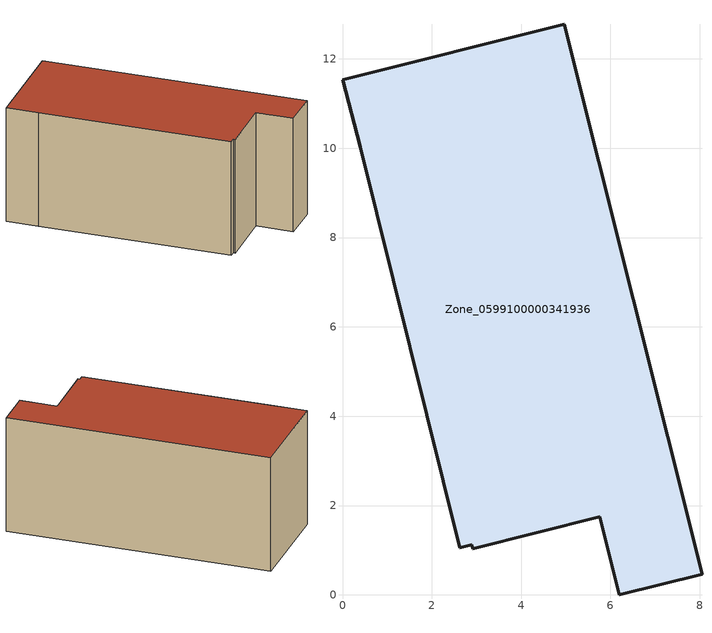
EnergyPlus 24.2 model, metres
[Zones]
Zone_0599100000341936
 floor ground (C_G): 2.89,1.12 2.63,1.06 0.4,10.04 0,11.53 4.97,12.78 8.05,0.47 6.2,0 5.76,1.75 2.91,1.03 z0
 wall outside (C_F): 4.97,12.78 0,11.53 0.4,10.04 2.63,1.06 2.89,1.12 2.91,1.03 5.76,1.75 6.2,0 8.05,0.47 4.97,12.78 z0:5.74
 roof outside (C_R): 2.63,1.06 2.89,1.12 2.91,1.03 5.76,1.75 6.2,0 8.05,0.47 4.97,12.78 0,11.53 0.4,10.04 z5.74
[BUILDING]
Pand.0599100000341936: North Axis=0; Terrain=City; Loads Convergence Tolerance Value=0.04; Temperature Convergence Tolerance Value=0.4; Solar Distribution=FullExterior; Maximum Number of Warmup Days=25; Minimum Number of Warmup Days=1
[Site:Location]
Rotterdam.The.Hague.AP_ZH_NLD Design_Conditions: Latitude=51.96; Longitude=4.45; Time Zone=1; Elevation=-4.5
[SITE:GROUNDTEMPERATURE:BUILDINGSURFACE]
18, 18, 18, 18, 18, 18, 18, 18, 18, 18, 18, 18
[MATERIAL] Thermal Absorptance=0.9; Solar Absorptance=0.7; Visible Absorptance=0.7
Name | Roughness | Thickness | Conductivity | Density | Specific Heat
G.TI.1992-2005 | MediumSmooth | 0.15 | 0.06 | 540 | 1210
F.TI.1992-2005 | Rough | 0.3 | 0.12 | 1920 | 840
R.TI.1992-2005 | MediumRough | 0.2 | 0.08 | 1500 | 1000
[CONSTRUCTION]
C_G: G.TI.1992-2005
C_F: F.TI.1992-2005
C_R: R.TI.1992-2005
[ZONE]
Zone_0599100000341936: Type=1; Multiplier=1; Ceiling Height=Autocalculate; Volume=Autocalculate; Floor Area=autocalculate; Part of Total Floor Area=Yes
[ZONEINFILTRATION:DESIGNFLOWRATE]
Infil_Zone_0599100000341936: Zone or ZoneList or Space or SpaceList=Zone_0599100000341936; Schedule=AlwaysOn; Design Flow Rate Calculation Method=Flow/Area; Flow Rate per Floor Area=0.0015; Constant Term Coefficient=1; Temperature Term Coefficient=0; Velocity Term Coefficient=0; Velocity Squared Term Coefficient=0
[HVACTEMPLATE:ZONE:IDEALLOADSAIRSYSTEM]
Zone_0599100000341936: Maximum Heating Supply Air Temperature=50; Minimum Cooling Supply Air Temperature=13; Maximum Heating Supply Air Humidity Ratio=0.0156; Minimum Cooling Supply Air Humidity Ratio=0.0077; Heating Limit=NoLimit; Cooling Limit=NoLimit; Dehumidification Control Type=ConstantSensibleHeatRatio; Cooling Sensible Heat Ratio=0.7; Dehumidification Setpoint=60; Humidification Control Type=None; Humidification Setpoint=30; Outdoor Air Method=None; Outdoor Air Flow Rate per Person=0.00944; Outdoor Air Flow Rate per Zone Floor Area=0; Outdoor Air Flow Rate per Zone=0; Demand Controlled Ventilation Type=None; Outdoor Air Economizer Type=NoEconomizer; Heat Recovery Type=None; Sensible Heat Recovery Effectiveness=0.7; Latent Heat Recovery Effectiveness=0.65
[ZONECONTROL:THERMOSTAT]
ThermostatControl_Zone_0599100000341936: Zone or ZoneList=Zone_0599100000341936; Control Type Schedule=DualSetpointControlType; Control 1=Thermostat_Zone_0599100000341936; Temperature Difference Between Cutout And Setpoint=0
[THERMOSTATSETPOINT:DUALSETPOINT]
Thermostat_Zone_0599100000341936: Heating Setpoint Temperature Schedule=HeatingSetpoint_Zone_0599100000341936; Cooling Setpoint Temperature Schedule=CoolingSetpoint_Zone_0599100000341936
[SCHEDULE:COMPACT]
HeatingSetpoint_Zone_0599100000341936: Through: 12/31, For: AllDays, Until: 24:00, 21
CoolingSetpoint_Zone_0599100000341936: Through: 12/31, For: AllDays, Until: 24:00, 24
DualSetpointControlType: Through: 12/31, For: AllDays, Until: 24:00, 4
AlwaysOn: Through: 12/31, For: AllDays, Until: 24:00, 1
